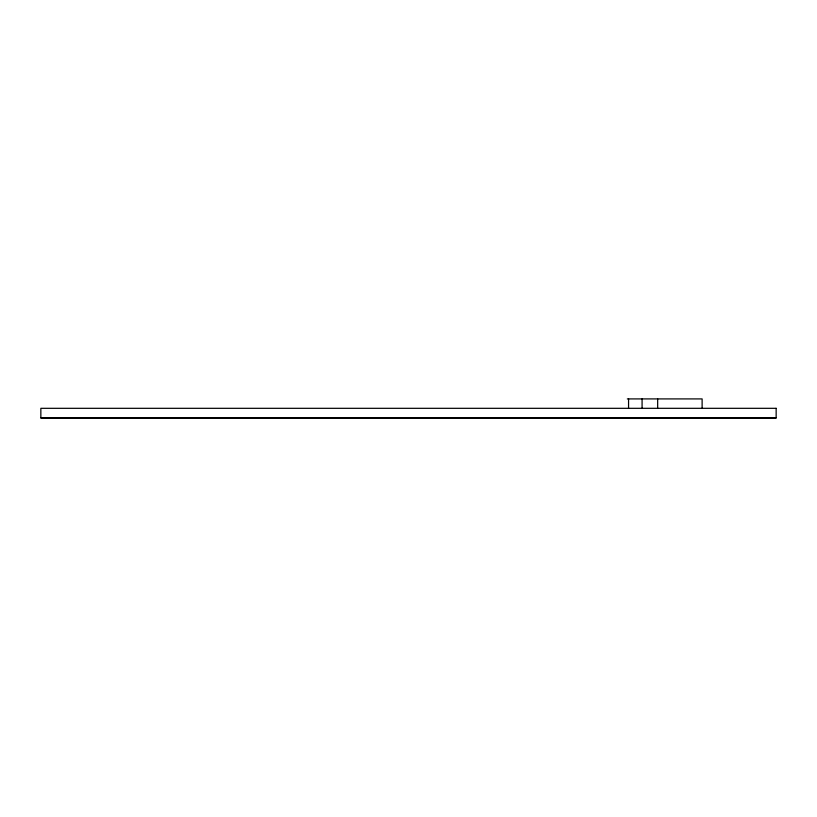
<?xml version="1.0" encoding="UTF-8"?>
<svg xmlns="http://www.w3.org/2000/svg" width="817" height="817" viewBox="0 0 817 817"><rect width="100%" height="100%" fill="white"/><g stroke="black" fill="none" stroke-linecap="round" stroke-linejoin="round"><path stroke-width="1.23" d="M627.323 398.91L702.12 398.91L702.12 408.316M40.85 417.722L776.15 417.722M657.665 398.91L657.665 408.316M642.08 398.91L642.08 408.316M628.559 398.91L628.559 408.316M776.15 408.316L40.85 408.316L40.85 418.09L776.15 418.09L776.15 408.316"/></g></svg>
